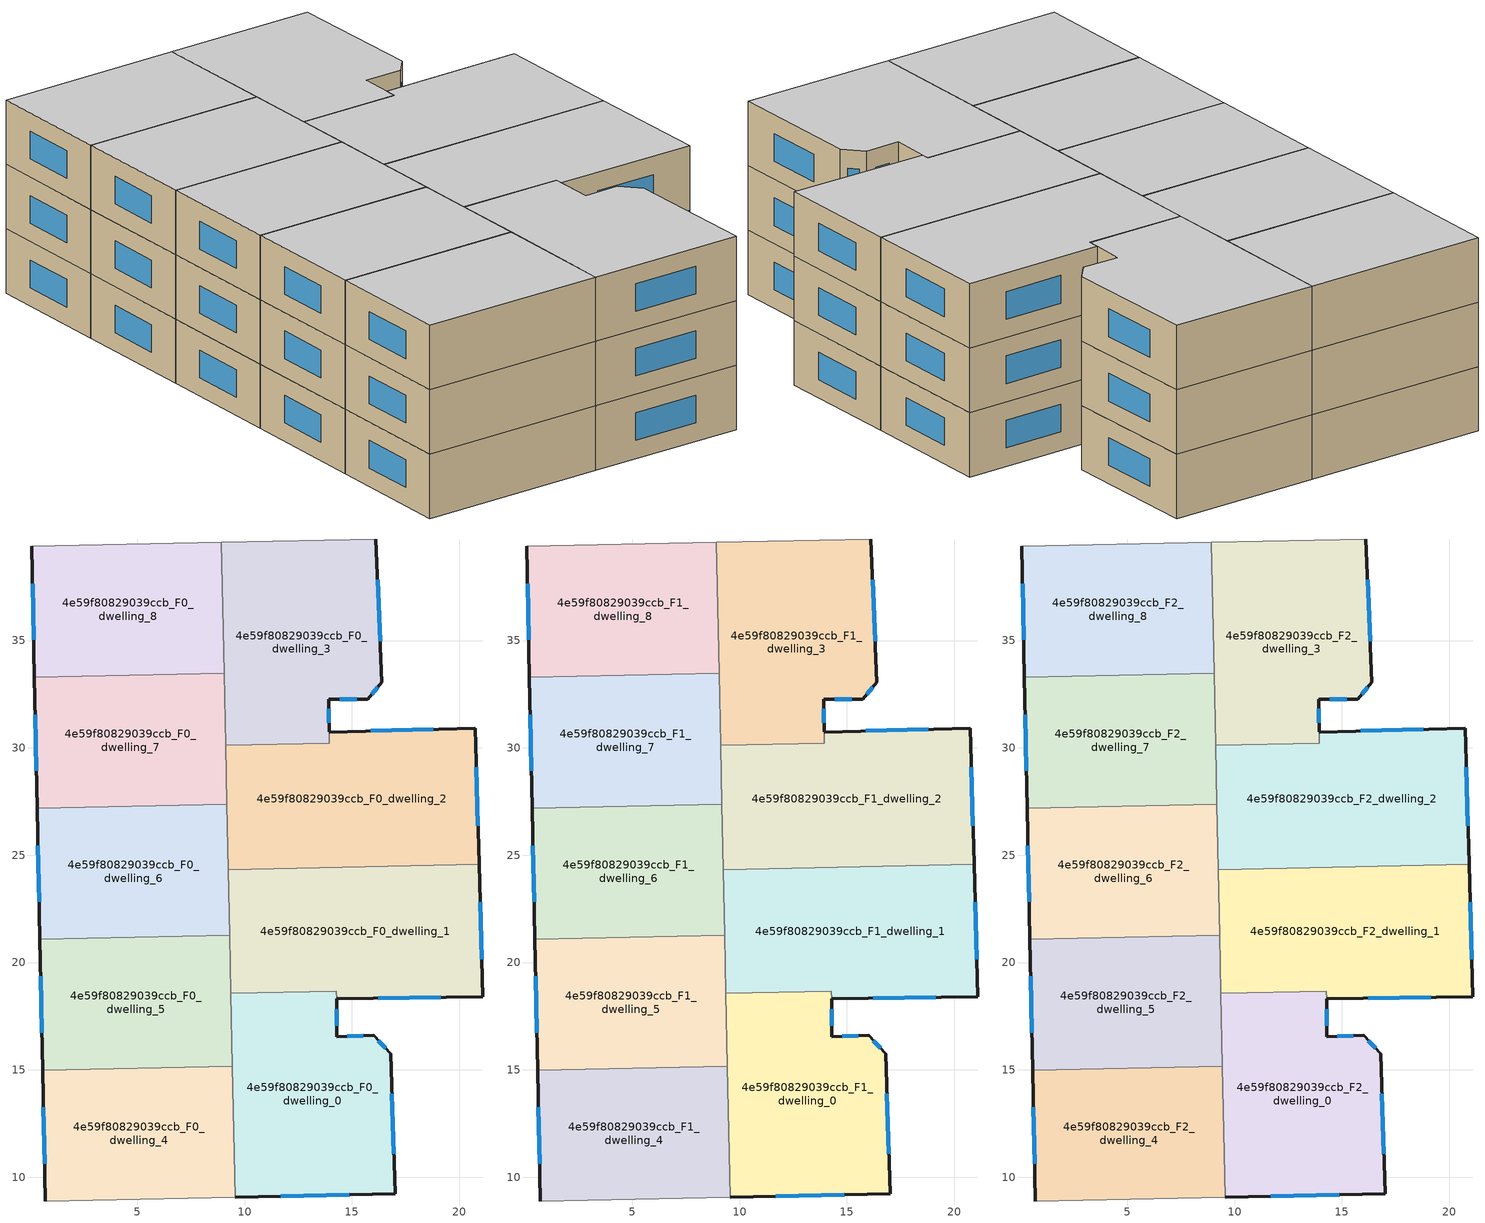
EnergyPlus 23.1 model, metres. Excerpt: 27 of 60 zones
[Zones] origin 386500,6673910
4e59f80829039ccb_F0_dwelling_0
 floor ground (EU_floor_Construction): 16.01,16.61 16.81,15.75 17.02,9.23 9.56,9.08 9.36,18.57 14.28,18.67 14.31,16.54 z0
 wall outside (EU_wall_Construction): 9.56,9.08 17.02,9.23 16.81,15.75 16.01,16.61 14.31,16.54 14.29,18.32 z0:3
 wall to 4e59f80829039ccb_F0_dwelling_4 (EU_wall_Construction): 9.43,15.18 9.56,9.08 z0:3
 wall to 4e59f80829039ccb_F0_dwelling_1 (EU_wall_Construction): 14.29,18.32 14.28,18.67 9.36,18.57 z0:3
 wall to 4e59f80829039ccb_F0_dwelling_5 (EU_wall_Construction): 9.36,18.57 9.43,15.18 z0:3
 window (EU_Window_Construction): 16.96,11.09 16.87,13.89 / 11.69,9.12 14.89,9.19 / 15.52,16.59 14.79,16.56 / 16.58,16 16.24,16.36 / 14.3,17.05 14.29,17.82 z0.86:2.14
4e59f80829039ccb_F0_dwelling_1
 floor ground (EU_floor_Construction): 20.92,24.57 21.1,18.4 14.28,18.32 14.28,18.67 9.36,18.57 9.24,24.33 z0
 wall outside (EU_wall_Construction): 14.28,18.32 21.1,18.4 20.92,24.57 z0:3
 wall to 4e59f80829039ccb_F0_dwelling_2 (EU_wall_Construction): 20.92,24.57 9.24,24.33 z0:3
 wall to 4e59f80829039ccb_F0_dwelling_6 (EU_wall_Construction): 9.24,24.33 9.3,21.28 z0:3
 wall to 4e59f80829039ccb_F0_dwelling_5 (EU_wall_Construction): 9.3,21.28 9.36,18.57 z0:3
 window (EU_Window_Construction): 21.05,20.16 20.97,22.81 / 16.23,18.35 19.15,18.38 z0.86:2.14
4e59f80829039ccb_F0_dwelling_2
 floor ground (EU_floor_Construction): 20.74,30.92 20.92,24.57 9.24,24.33 9.12,30.11 13.94,30.21 13.94,30.74 z0
 wall outside (EU_wall_Construction): 20.92,24.57 20.74,30.92 13.94,30.74 z0:3
 wall to 4e59f80829039ccb_F0_dwelling_3 (EU_wall_Construction): 13.94,30.74 13.94,30.21 9.12,30.11 z0:3
 wall to 4e59f80829039ccb_F0_dwelling_7 (EU_wall_Construction): 9.12,30.11 9.18,27.38 z0:3
 wall to 4e59f80829039ccb_F0_dwelling_6 (EU_wall_Construction): 9.18,27.38 9.24,24.33 z0:3
 window (EU_Window_Construction): 18.8,30.86 15.88,30.79 / 20.87,26.38 20.8,29.1 z0.86:2.14
4e59f80829039ccb_F0_dwelling_3
 floor ground (EU_floor_Construction): 16.12,39.73 16.39,33.05 15.74,32.27 13.92,32.26 13.94,30.74 13.94,30.21 9.12,30.11 8.92,39.58 z0
 wall outside (EU_wall_Construction): 13.94,30.74 13.92,32.26 15.74,32.27 16.39,33.05 16.12,39.73 z0:3
 wall adiabatic (EU_wall_Construction): 16.12,39.73 8.92,39.58 z0:3
 wall to 4e59f80829039ccb_F0_dwelling_8 (EU_wall_Construction): 8.92,39.58 9.05,33.48 z0:3
 wall to 4e59f80829039ccb_F0_dwelling_7 (EU_wall_Construction): 9.05,33.48 9.12,30.11 z0:3
 window (EU_Window_Construction): 16.31,34.96 16.2,37.82 / 15.93,32.49 16.2,32.82 / 14.44,32.26 15.22,32.26 / 13.93,31.17 13.93,31.83 z0.86:2.14
4e59f80829039ccb_F0_dwelling_4
 floor ground (EU_floor_Construction): 9.43,15.18 9.56,9.08 0.72,8.89 0.59,14.99 z0
 wall outside (EU_wall_Construction): 0.59,14.99 0.72,8.89 z0:3
 wall adiabatic (EU_wall_Construction): 0.72,8.89 9.56,9.08 z0:3
 wall to 4e59f80829039ccb_F0_dwelling_5 (EU_wall_Construction): 9.43,15.18 0.59,14.99 z0:3
 window (EU_Window_Construction): 0.63,13.25 0.69,10.63 z0.86:2.14
4e59f80829039ccb_F0_dwelling_5
 floor ground (EU_floor_Construction): 9.3,21.28 9.43,15.18 0.59,14.99 0.47,21.09 z0
 wall outside (EU_wall_Construction): 0.47,21.09 0.59,14.99 z0:3
 wall to 4e59f80829039ccb_F0_dwelling_6 (EU_wall_Construction): 9.3,21.28 0.47,21.09 z0:3
 window (EU_Window_Construction): 0.5,19.35 0.56,16.74 z0.86:2.14
4e59f80829039ccb_F0_dwelling_6
 floor ground (EU_floor_Construction): 9.18,27.38 9.3,21.28 0.47,21.09 0.34,27.19 z0
 wall outside (EU_wall_Construction): 0.34,27.19 0.47,21.09 z0:3
 wall to 4e59f80829039ccb_F0_dwelling_7 (EU_wall_Construction): 9.18,27.38 0.34,27.19 z0:3
 window (EU_Window_Construction): 0.38,25.45 0.43,22.84 z0.86:2.14
4e59f80829039ccb_F0_dwelling_7
 floor ground (EU_floor_Construction): 9.05,33.48 9.18,27.38 0.34,27.19 0.21,33.3 z0
 wall outside (EU_wall_Construction): 0.21,33.3 0.34,27.19 z0:3
 wall to 4e59f80829039ccb_F0_dwelling_8 (EU_wall_Construction): 9.05,33.48 0.21,33.3 z0:3
 window (EU_Window_Construction): 0.25,31.55 0.3,28.94 z0.86:2.14
4e59f80829039ccb_F0_dwelling_8
 floor ground (EU_floor_Construction): 8.92,39.58 9.05,33.48 0.21,33.3 0.09,39.4 z0
 wall outside (EU_wall_Construction): 0.09,39.4 0.21,33.3 z0:3
 wall adiabatic (EU_wall_Construction): 8.92,39.58 0.09,39.4 z0:3
 window (EU_Window_Construction): 0.12,37.65 0.18,35.04 z0.86:2.14
4e59f80829039ccb_F1_dwelling_0
 floor to 4e59f80829039ccb_F0_dwelling_0 (EU_floor_Construction): 16.01,16.61 16.81,15.75 17.02,9.23 9.56,9.08 9.36,18.57 14.28,18.67 14.31,16.54 z3
 wall outside (EU_wall_Construction): 9.56,9.08 17.02,9.23 16.81,15.75 16.01,16.61 14.31,16.54 14.29,18.32 z3:6
 wall to 4e59f80829039ccb_F1_dwelling_4 (EU_wall_Construction): 9.43,15.18 9.56,9.08 z3:6
 wall to 4e59f80829039ccb_F1_dwelling_1 (EU_wall_Construction): 14.29,18.32 14.28,18.67 9.36,18.57 z3:6
 wall to 4e59f80829039ccb_F1_dwelling_5 (EU_wall_Construction): 9.36,18.57 9.43,15.18 z3:6
 window (EU_Window_Construction): 16.96,11.09 16.87,13.89 / 11.69,9.12 14.89,9.19 / 15.52,16.59 14.79,16.56 / 16.58,16 16.24,16.36 / 14.3,17.05 14.29,17.82 z3.86:5.14
4e59f80829039ccb_F1_dwelling_1
 floor to 4e59f80829039ccb_F0_dwelling_1 (EU_floor_Construction): 20.92,24.57 21.1,18.4 14.28,18.32 14.28,18.67 9.36,18.57 9.24,24.33 z3
 wall outside (EU_wall_Construction): 14.28,18.32 21.1,18.4 20.92,24.57 z3:6
 wall to 4e59f80829039ccb_F1_dwelling_2 (EU_wall_Construction): 20.92,24.57 9.24,24.33 z3:6
 wall to 4e59f80829039ccb_F1_dwelling_6 (EU_wall_Construction): 9.24,24.33 9.3,21.28 z3:6
 wall to 4e59f80829039ccb_F1_dwelling_5 (EU_wall_Construction): 9.3,21.28 9.36,18.57 z3:6
 window (EU_Window_Construction): 21.05,20.16 20.97,22.81 / 16.23,18.35 19.15,18.38 z3.86:5.14
4e59f80829039ccb_F1_dwelling_2
 floor to 4e59f80829039ccb_F0_dwelling_2 (EU_floor_Construction): 20.74,30.92 20.92,24.57 9.24,24.33 9.12,30.11 13.94,30.21 13.94,30.74 z3
 wall outside (EU_wall_Construction): 20.92,24.57 20.74,30.92 13.94,30.74 z3:6
 wall to 4e59f80829039ccb_F1_dwelling_3 (EU_wall_Construction): 13.94,30.74 13.94,30.21 9.12,30.11 z3:6
 wall to 4e59f80829039ccb_F1_dwelling_7 (EU_wall_Construction): 9.12,30.11 9.18,27.38 z3:6
 wall to 4e59f80829039ccb_F1_dwelling_6 (EU_wall_Construction): 9.18,27.38 9.24,24.33 z3:6
 window (EU_Window_Construction): 18.8,30.86 15.88,30.79 / 20.87,26.38 20.8,29.1 z3.86:5.14
4e59f80829039ccb_F1_dwelling_3
 floor to 4e59f80829039ccb_F0_dwelling_3 (EU_floor_Construction): 16.12,39.73 16.39,33.05 15.74,32.27 13.92,32.26 13.94,30.74 13.94,30.21 9.12,30.11 8.92,39.58 z3
 wall outside (EU_wall_Construction): 13.94,30.74 13.92,32.26 15.74,32.27 16.39,33.05 16.12,39.73 z3:6
 wall adiabatic (EU_wall_Construction): 16.12,39.73 8.92,39.58 z3:6
 wall to 4e59f80829039ccb_F1_dwelling_8 (EU_wall_Construction): 8.92,39.58 9.05,33.48 z3:6
 wall to 4e59f80829039ccb_F1_dwelling_7 (EU_wall_Construction): 9.05,33.48 9.12,30.11 z3:6
 window (EU_Window_Construction): 16.31,34.96 16.2,37.82 / 15.93,32.49 16.2,32.82 / 14.44,32.26 15.22,32.26 / 13.93,31.17 13.93,31.83 z3.86:5.14
4e59f80829039ccb_F1_dwelling_4
 floor to 4e59f80829039ccb_F0_dwelling_4 (EU_floor_Construction): 9.43,15.18 9.56,9.08 0.72,8.89 0.59,14.99 z3
 wall outside (EU_wall_Construction): 0.59,14.99 0.72,8.89 z3:6
 wall adiabatic (EU_wall_Construction): 0.72,8.89 9.56,9.08 z3:6
 wall to 4e59f80829039ccb_F1_dwelling_5 (EU_wall_Construction): 9.43,15.18 0.59,14.99 z3:6
 window (EU_Window_Construction): 0.63,13.25 0.69,10.63 z3.86:5.14
4e59f80829039ccb_F1_dwelling_5
 floor to 4e59f80829039ccb_F0_dwelling_5 (EU_floor_Construction): 9.3,21.28 9.43,15.18 0.59,14.99 0.47,21.09 z3
 wall outside (EU_wall_Construction): 0.47,21.09 0.59,14.99 z3:6
 wall to 4e59f80829039ccb_F1_dwelling_6 (EU_wall_Construction): 9.3,21.28 0.47,21.09 z3:6
 window (EU_Window_Construction): 0.5,19.35 0.56,16.74 z3.86:5.14
4e59f80829039ccb_F1_dwelling_6
 floor to 4e59f80829039ccb_F0_dwelling_6 (EU_floor_Construction): 9.18,27.38 9.3,21.28 0.47,21.09 0.34,27.19 z3
 wall outside (EU_wall_Construction): 0.34,27.19 0.47,21.09 z3:6
 wall to 4e59f80829039ccb_F1_dwelling_7 (EU_wall_Construction): 9.18,27.38 0.34,27.19 z3:6
 window (EU_Window_Construction): 0.38,25.45 0.43,22.84 z3.86:5.14
4e59f80829039ccb_F1_dwelling_7
 floor to 4e59f80829039ccb_F0_dwelling_7 (EU_floor_Construction): 9.05,33.48 9.18,27.38 0.34,27.19 0.21,33.3 z3
 wall outside (EU_wall_Construction): 0.21,33.3 0.34,27.19 z3:6
 wall to 4e59f80829039ccb_F1_dwelling_8 (EU_wall_Construction): 9.05,33.48 0.21,33.3 z3:6
 window (EU_Window_Construction): 0.25,31.55 0.3,28.94 z3.86:5.14
4e59f80829039ccb_F1_dwelling_8
 floor to 4e59f80829039ccb_F0_dwelling_8 (EU_floor_Construction): 8.92,39.58 9.05,33.48 0.21,33.3 0.09,39.4 z3
 wall outside (EU_wall_Construction): 0.09,39.4 0.21,33.3 z3:6
 wall adiabatic (EU_wall_Construction): 8.92,39.58 0.09,39.4 z3:6
 window (EU_Window_Construction): 0.12,37.65 0.18,35.04 z3.86:5.14
4e59f80829039ccb_F2_dwelling_0
 floor to 4e59f80829039ccb_F1_dwelling_0 (EU_floor_Construction): 16.01,16.61 16.81,15.75 17.02,9.23 9.56,9.08 9.36,18.57 14.28,18.67 14.31,16.54 z6
 wall outside (EU_wall_Construction): 9.56,9.08 17.02,9.23 16.81,15.75 16.01,16.61 14.31,16.54 14.29,18.32 z6:9
 wall to 4e59f80829039ccb_F2_dwelling_4 (EU_wall_Construction): 9.43,15.18 9.56,9.08 z6:9
 wall to 4e59f80829039ccb_F2_dwelling_1 (EU_wall_Construction): 14.29,18.32 14.28,18.67 9.36,18.57 z6:9
 wall to 4e59f80829039ccb_F2_dwelling_5 (EU_wall_Construction): 9.36,18.57 9.43,15.18 z6:9
 window (EU_Window_Construction): 16.96,11.09 16.87,13.89 / 11.69,9.12 14.89,9.19 / 15.52,16.59 14.79,16.56 / 16.58,16 16.24,16.36 / 14.3,17.05 14.29,17.82 z6.86:8.14
 ceiling to 4e59f80829039ccb_F3_dwelling_0 (EU_floor_Construction): 17.02,9.23 16.81,15.75 16.01,16.61 14.31,16.54 14.28,18.67 9.36,18.57 9.56,9.08 z9
4e59f80829039ccb_F2_dwelling_1
 floor to 4e59f80829039ccb_F1_dwelling_1 (EU_floor_Construction): 20.92,24.57 21.1,18.4 14.28,18.32 14.28,18.67 9.36,18.57 9.24,24.33 z6
 wall outside (EU_wall_Construction): 14.28,18.32 21.1,18.4 20.92,24.57 z6:9
 wall to 4e59f80829039ccb_F2_dwelling_2 (EU_wall_Construction): 20.92,24.57 9.24,24.33 z6:9
 wall to 4e59f80829039ccb_F2_dwelling_6 (EU_wall_Construction): 9.24,24.33 9.3,21.28 z6:9
 wall to 4e59f80829039ccb_F2_dwelling_5 (EU_wall_Construction): 9.3,21.28 9.36,18.57 z6:9
 window (EU_Window_Construction): 21.05,20.16 20.97,22.81 / 16.23,18.35 19.15,18.38 z6.86:8.14
 ceiling to 4e59f80829039ccb_F3_dwelling_1 (EU_floor_Construction): 21.1,18.4 20.92,24.57 9.24,24.33 9.36,18.57 14.28,18.67 14.28,18.32 z9
4e59f80829039ccb_F2_dwelling_2
 floor to 4e59f80829039ccb_F1_dwelling_2 (EU_floor_Construction): 20.74,30.92 20.92,24.57 9.24,24.33 9.12,30.11 13.94,30.21 13.94,30.74 z6
 wall outside (EU_wall_Construction): 20.92,24.57 20.74,30.92 13.94,30.74 z6:9
 wall to 4e59f80829039ccb_F2_dwelling_3 (EU_wall_Construction): 13.94,30.74 13.94,30.21 9.12,30.11 z6:9
 wall to 4e59f80829039ccb_F2_dwelling_7 (EU_wall_Construction): 9.12,30.11 9.18,27.38 z6:9
 wall to 4e59f80829039ccb_F2_dwelling_6 (EU_wall_Construction): 9.18,27.38 9.24,24.33 z6:9
 window (EU_Window_Construction): 18.8,30.86 15.88,30.79 / 20.87,26.38 20.8,29.1 z6.86:8.14
 ceiling to 4e59f80829039ccb_F3_dwelling_2 (EU_floor_Construction): 20.92,24.57 20.74,30.92 13.94,30.74 13.94,30.21 9.12,30.11 9.24,24.33 z9
4e59f80829039ccb_F2_dwelling_3
 floor to 4e59f80829039ccb_F1_dwelling_3 (EU_floor_Construction): 16.12,39.73 16.39,33.05 15.74,32.27 13.92,32.26 13.94,30.74 13.94,30.21 9.12,30.11 8.92,39.58 z6
 wall outside (EU_wall_Construction): 13.94,30.74 13.92,32.26 15.74,32.27 16.39,33.05 16.12,39.73 z6:9
 wall adiabatic (EU_wall_Construction): 16.12,39.73 8.92,39.58 z6:9
 wall to 4e59f80829039ccb_F2_dwelling_8 (EU_wall_Construction): 8.92,39.58 9.05,33.48 z6:9
 wall to 4e59f80829039ccb_F2_dwelling_7 (EU_wall_Construction): 9.05,33.48 9.12,30.11 z6:9
 window (EU_Window_Construction): 16.31,34.96 16.2,37.82 / 15.93,32.49 16.2,32.82 / 14.44,32.26 15.22,32.26 / 13.93,31.17 13.93,31.83 z6.86:8.14
 ceiling to 4e59f80829039ccb_F3_dwelling_3 (EU_floor_Construction): 15.74,32.27 16.39,33.05 16.12,39.73 8.92,39.58 9.12,30.11 13.94,30.21 13.94,30.74 13.92,32.26 z9
4e59f80829039ccb_F2_dwelling_4
 floor to 4e59f80829039ccb_F1_dwelling_4 (EU_floor_Construction): 9.43,15.18 9.56,9.08 0.72,8.89 0.59,14.99 z6
 wall outside (EU_wall_Construction): 0.59,14.99 0.72,8.89 z6:9
 wall adiabatic (EU_wall_Construction): 0.72,8.89 9.56,9.08 z6:9
 wall to 4e59f80829039ccb_F2_dwelling_5 (EU_wall_Construction): 9.43,15.18 0.59,14.99 z6:9
 window (EU_Window_Construction): 0.63,13.25 0.69,10.63 z6.86:8.14
 ceiling to 4e59f80829039ccb_F3_dwelling_4 (EU_floor_Construction): 9.56,9.08 9.43,15.18 0.59,14.99 0.72,8.89 z9
4e59f80829039ccb_F2_dwelling_5
 floor to 4e59f80829039ccb_F1_dwelling_5 (EU_floor_Construction): 9.3,21.28 9.43,15.18 0.59,14.99 0.47,21.09 z6
 wall outside (EU_wall_Construction): 0.47,21.09 0.59,14.99 z6:9
 wall to 4e59f80829039ccb_F2_dwelling_6 (EU_wall_Construction): 9.3,21.28 0.47,21.09 z6:9
 window (EU_Window_Construction): 0.5,19.35 0.56,16.74 z6.86:8.14
 ceiling to 4e59f80829039ccb_F3_dwelling_5 (EU_floor_Construction): 9.43,15.18 9.3,21.28 0.47,21.09 0.59,14.99 z9
4e59f80829039ccb_F2_dwelling_6
 floor to 4e59f80829039ccb_F1_dwelling_6 (EU_floor_Construction): 9.18,27.38 9.3,21.28 0.47,21.09 0.34,27.19 z6
 wall outside (EU_wall_Construction): 0.34,27.19 0.47,21.09 z6:9
 wall to 4e59f80829039ccb_F2_dwelling_7 (EU_wall_Construction): 9.18,27.38 0.34,27.19 z6:9
 window (EU_Window_Construction): 0.38,25.45 0.43,22.84 z6.86:8.14
 ceiling to 4e59f80829039ccb_F3_dwelling_6 (EU_floor_Construction): 9.3,21.28 9.18,27.38 0.34,27.19 0.47,21.09 z9
4e59f80829039ccb_F2_dwelling_7
 floor to 4e59f80829039ccb_F1_dwelling_7 (EU_floor_Construction): 9.05,33.48 9.18,27.38 0.34,27.19 0.21,33.3 z6
 wall outside (EU_wall_Construction): 0.21,33.3 0.34,27.19 z6:9
 wall to 4e59f80829039ccb_F2_dwelling_8 (EU_wall_Construction): 9.05,33.48 0.21,33.3 z6:9
 window (EU_Window_Construction): 0.25,31.55 0.3,28.94 z6.86:8.14
 ceiling to 4e59f80829039ccb_F3_dwelling_7 (EU_floor_Construction): 9.18,27.38 9.05,33.48 0.21,33.3 0.34,27.19 z9
4e59f80829039ccb_F2_dwelling_8
 floor to 4e59f80829039ccb_F1_dwelling_8 (EU_floor_Construction): 8.92,39.58 9.05,33.48 0.21,33.3 0.09,39.4 z6
 wall outside (EU_wall_Construction): 0.09,39.4 0.21,33.3 z6:9
 wall adiabatic (EU_wall_Construction): 8.92,39.58 0.09,39.4 z6:9
 window (EU_Window_Construction): 0.12,37.65 0.18,35.04 z6.86:8.14
 ceiling to 4e59f80829039ccb_F3_dwelling_8 (EU_floor_Construction): 9.05,33.48 8.92,39.58 0.09,39.4 0.21,33.3 z9
[Building]
EU S2 Campaign: North Axis=0; Terrain=City; Solar Distribution=FullExterior
[Site:Location]
Helsinki-Vantaa.AP: Latitude=60.317; Longitude=24.963; Time Zone=2; Elevation=54.6
[SizingPeriod:WeatherFileDays]
AnnualSizingPeriod: Begin Month=1; Begin Day of Month=1; End Month=12; End Day of Month=31; Day of Week for Start Day=Monday; Use Weather File Daylight Saving Period=No; Use Weather File Rain and Snow Indicators=No
[MATERIAL]
EU_InternalMass_Material: Roughness=MediumRough; Thickness=0.1; Conductivity=1; Density=1800; Specific Heat=900; Thermal Absorptance=0.9; Solar Absorptance=0.7; Visible Absorptance=0.7
[MATERIAL:NOMASS] Roughness=MediumRough; Thermal Absorptance=0.9; Solar Absorptance=0.7; Visible Absorptance=0.7
Name | Thermal Resistance
EU_wall_NoMass | 1.10183
EU_floor_NoMass | 1.70606
[WINDOWMATERIAL:SIMPLEGLAZINGSYSTEM]
EU_Window_SimpleGlazing: UFactor=3.11035; Solar Heat Gain Coefficient=0.8; Visible Transmittance=0.8
[CONSTRUCTION]
EU_wall_Construction: EU_wall_NoMass
EU_floor_Construction: EU_floor_NoMass
EU_Window_Construction: EU_Window_SimpleGlazing
EU_InternalMass_Construction: EU_InternalMass_Material
[ZONE] Type=1; Multiplier=1; Ceiling Height=autocalculate; Floor Area=autocalculate; Part of Total Floor Area=Yes
Name | Volume
4e59f80829039ccb_F0_dwelling_0 | 194.484
4e59f80829039ccb_F1_dwelling_0; 4e59f80829039ccb_F2_dwelling_0 | 194.499
4e59f80829039ccb_F0_dwelling_1; 4e59f80829039ccb_F1_dwelling_1; 4e59f80829039ccb_F2_dwelling_1 | 210.035
4e59f80829039ccb_F0_dwelling_2; 4e59f80829039ccb_F1_dwelling_2; 4e59f80829039ccb_F2_dwelling_2 | 213.533
4e59f80829039ccb_F0_dwelling_3; 4e59f80829039ccb_F1_dwelling_3; 4e59f80829039ccb_F2_dwelling_3 | 190.967
4e59f80829039ccb_F0_dwelling_4; 4e59f80829039ccb_F1_dwelling_4; 4e59f80829039ccb_F2_dwelling_4 | 161.813
4e59f80829039ccb_F0_dwelling_5; 4e59f80829039ccb_F1_dwelling_5; 4e59f80829039ccb_F2_dwelling_5; 4e59f80829039ccb_F0_dwelling_7; 4e59f80829039ccb_F1_dwelling_7; 4e59f80829039ccb_F2_dwelling_7 | 161.84
4e59f80829039ccb_F0_dwelling_6; 4e59f80829039ccb_F1_dwelling_6; 4e59f80829039ccb_F2_dwelling_6 | 161.787
4e59f80829039ccb_F0_dwelling_8; 4e59f80829039ccb_F1_dwelling_8; 4e59f80829039ccb_F2_dwelling_8 | 161.814
[INTERNALMASS] Construction=EU_InternalMass_Construction
Name | Zone or ZoneList | Surface Area
4e59f80829039ccb_F0_dwelling_0_EU_InternalMass | 4e59f80829039ccb_F0_dwelling_0 | 64.8334
4e59f80829039ccb_F0_dwelling_1_EU_InternalMass | 4e59f80829039ccb_F0_dwelling_1 | 70.0106
4e59f80829039ccb_F0_dwelling_2_EU_InternalMass | 4e59f80829039ccb_F0_dwelling_2 | 71.1791
4e59f80829039ccb_F0_dwelling_3_EU_InternalMass | 4e59f80829039ccb_F0_dwelling_3 | 63.6543
4e59f80829039ccb_F0_dwelling_4_EU_InternalMass | 4e59f80829039ccb_F0_dwelling_4 | 53.9379
4e59f80829039ccb_F0_dwelling_5_EU_InternalMass | 4e59f80829039ccb_F0_dwelling_5 | 53.9467
4e59f80829039ccb_F0_dwelling_6_EU_InternalMass | 4e59f80829039ccb_F0_dwelling_6 | 53.9291
4e59f80829039ccb_F0_dwelling_7_EU_InternalMass | 4e59f80829039ccb_F0_dwelling_7 | 53.9467
4e59f80829039ccb_F0_dwelling_8_EU_InternalMass | 4e59f80829039ccb_F0_dwelling_8 | 53.9379
4e59f80829039ccb_F1_dwelling_0_EU_InternalMass | 4e59f80829039ccb_F1_dwelling_0 | 64.8334
4e59f80829039ccb_F1_dwelling_1_EU_InternalMass | 4e59f80829039ccb_F1_dwelling_1 | 70.0106
4e59f80829039ccb_F1_dwelling_2_EU_InternalMass | 4e59f80829039ccb_F1_dwelling_2 | 71.1791
4e59f80829039ccb_F1_dwelling_3_EU_InternalMass | 4e59f80829039ccb_F1_dwelling_3 | 63.6543
4e59f80829039ccb_F1_dwelling_4_EU_InternalMass | 4e59f80829039ccb_F1_dwelling_4 | 53.9379
4e59f80829039ccb_F1_dwelling_5_EU_InternalMass | 4e59f80829039ccb_F1_dwelling_5 | 53.9467
4e59f80829039ccb_F1_dwelling_6_EU_InternalMass | 4e59f80829039ccb_F1_dwelling_6 | 53.9291
4e59f80829039ccb_F1_dwelling_7_EU_InternalMass | 4e59f80829039ccb_F1_dwelling_7 | 53.9467
4e59f80829039ccb_F1_dwelling_8_EU_InternalMass | 4e59f80829039ccb_F1_dwelling_8 | 53.9379
4e59f80829039ccb_F2_dwelling_0_EU_InternalMass | 4e59f80829039ccb_F2_dwelling_0 | 64.8334
4e59f80829039ccb_F2_dwelling_1_EU_InternalMass | 4e59f80829039ccb_F2_dwelling_1 | 70.0106
4e59f80829039ccb_F2_dwelling_2_EU_InternalMass | 4e59f80829039ccb_F2_dwelling_2 | 71.1791
4e59f80829039ccb_F2_dwelling_3_EU_InternalMass | 4e59f80829039ccb_F2_dwelling_3 | 63.6543
4e59f80829039ccb_F2_dwelling_4_EU_InternalMass | 4e59f80829039ccb_F2_dwelling_4 | 53.9379
4e59f80829039ccb_F2_dwelling_5_EU_InternalMass | 4e59f80829039ccb_F2_dwelling_5 | 53.9467
4e59f80829039ccb_F2_dwelling_6_EU_InternalMass | 4e59f80829039ccb_F2_dwelling_6 | 53.9291
4e59f80829039ccb_F2_dwelling_7_EU_InternalMass | 4e59f80829039ccb_F2_dwelling_7 | 53.9467
4e59f80829039ccb_F2_dwelling_8_EU_InternalMass | 4e59f80829039ccb_F2_dwelling_8 | 53.9379
[OTHEREQUIPMENT] Fuel Type=Electricity; Design Level Calculation Method=Watts/Area; Power per Zone Floor Area=1; Fraction Latent=0; Fraction Radiant=0; Fraction Lost=0; Carbon Dioxide Generation Rate=0; EndUse Subcategory=EU_Step8_InternalGains
Name | Zone or ZoneList or Space or SpaceList | Schedule
EU_Step8_InternalGain_4e59f80829039ccb_F0_dwelling_0_f000 | 4e59f80829039ccb_F0_dwelling_0 | EU_Step8_GainSchedule_4e59f80829039ccb_F0_dwelling_0_f000
EU_Step8_InternalGain_4e59f80829039ccb_F0_dwelling_1_f000 | 4e59f80829039ccb_F0_dwelling_1 | EU_Step8_GainSchedule_4e59f80829039ccb_F0_dwelling_1_f000
EU_Step8_InternalGain_4e59f80829039ccb_F0_dwelling_2_f000 | 4e59f80829039ccb_F0_dwelling_2 | EU_Step8_GainSchedule_4e59f80829039ccb_F0_dwelling_2_f000
EU_Step8_InternalGain_4e59f80829039ccb_F0_dwelling_3_f000 | 4e59f80829039ccb_F0_dwelling_3 | EU_Step8_GainSchedule_4e59f80829039ccb_F0_dwelling_3_f000
EU_Step8_InternalGain_4e59f80829039ccb_F0_dwelling_4_f000 | 4e59f80829039ccb_F0_dwelling_4 | EU_Step8_GainSchedule_4e59f80829039ccb_F0_dwelling_4_f000
EU_Step8_InternalGain_4e59f80829039ccb_F0_dwelling_5_f000 | 4e59f80829039ccb_F0_dwelling_5 | EU_Step8_GainSchedule_4e59f80829039ccb_F0_dwelling_5_f000
EU_Step8_InternalGain_4e59f80829039ccb_F0_dwelling_6_f000 | 4e59f80829039ccb_F0_dwelling_6 | EU_Step8_GainSchedule_4e59f80829039ccb_F0_dwelling_6_f000
EU_Step8_InternalGain_4e59f80829039ccb_F0_dwelling_7_f000 | 4e59f80829039ccb_F0_dwelling_7 | EU_Step8_GainSchedule_4e59f80829039ccb_F0_dwelling_7_f000
EU_Step8_InternalGain_4e59f80829039ccb_F0_dwelling_8_f000 | 4e59f80829039ccb_F0_dwelling_8 | EU_Step8_GainSchedule_4e59f80829039ccb_F0_dwelling_8_f000
EU_Step8_InternalGain_4e59f80829039ccb_F1_dwelling_0_f000 | 4e59f80829039ccb_F1_dwelling_0 | EU_Step8_GainSchedule_4e59f80829039ccb_F1_dwelling_0_f000
EU_Step8_InternalGain_4e59f80829039ccb_F1_dwelling_1_f000 | 4e59f80829039ccb_F1_dwelling_1 | EU_Step8_GainSchedule_4e59f80829039ccb_F1_dwelling_1_f000
EU_Step8_InternalGain_4e59f80829039ccb_F1_dwelling_2_f000 | 4e59f80829039ccb_F1_dwelling_2 | EU_Step8_GainSchedule_4e59f80829039ccb_F1_dwelling_2_f000
EU_Step8_InternalGain_4e59f80829039ccb_F1_dwelling_3_f000 | 4e59f80829039ccb_F1_dwelling_3 | EU_Step8_GainSchedule_4e59f80829039ccb_F1_dwelling_3_f000
EU_Step8_InternalGain_4e59f80829039ccb_F1_dwelling_4_f000 | 4e59f80829039ccb_F1_dwelling_4 | EU_Step8_GainSchedule_4e59f80829039ccb_F1_dwelling_4_f000
EU_Step8_InternalGain_4e59f80829039ccb_F1_dwelling_5_f000 | 4e59f80829039ccb_F1_dwelling_5 | EU_Step8_GainSchedule_4e59f80829039ccb_F1_dwelling_5_f000
EU_Step8_InternalGain_4e59f80829039ccb_F1_dwelling_6_f000 | 4e59f80829039ccb_F1_dwelling_6 | EU_Step8_GainSchedule_4e59f80829039ccb_F1_dwelling_6_f000
EU_Step8_InternalGain_4e59f80829039ccb_F1_dwelling_7_f000 | 4e59f80829039ccb_F1_dwelling_7 | EU_Step8_GainSchedule_4e59f80829039ccb_F1_dwelling_7_f000
EU_Step8_InternalGain_4e59f80829039ccb_F1_dwelling_8_f000 | 4e59f80829039ccb_F1_dwelling_8 | EU_Step8_GainSchedule_4e59f80829039ccb_F1_dwelling_8_f000
EU_Step8_InternalGain_4e59f80829039ccb_F2_dwelling_0_f000 | 4e59f80829039ccb_F2_dwelling_0 | EU_Step8_GainSchedule_4e59f80829039ccb_F2_dwelling_0_f000
EU_Step8_InternalGain_4e59f80829039ccb_F2_dwelling_1_f000 | 4e59f80829039ccb_F2_dwelling_1 | EU_Step8_GainSchedule_4e59f80829039ccb_F2_dwelling_1_f000
EU_Step8_InternalGain_4e59f80829039ccb_F2_dwelling_2_f000 | 4e59f80829039ccb_F2_dwelling_2 | EU_Step8_GainSchedule_4e59f80829039ccb_F2_dwelling_2_f000
EU_Step8_InternalGain_4e59f80829039ccb_F2_dwelling_3_f000 | 4e59f80829039ccb_F2_dwelling_3 | EU_Step8_GainSchedule_4e59f80829039ccb_F2_dwelling_3_f000
EU_Step8_InternalGain_4e59f80829039ccb_F2_dwelling_4_f000 | 4e59f80829039ccb_F2_dwelling_4 | EU_Step8_GainSchedule_4e59f80829039ccb_F2_dwelling_4_f000
EU_Step8_InternalGain_4e59f80829039ccb_F2_dwelling_5_f000 | 4e59f80829039ccb_F2_dwelling_5 | EU_Step8_GainSchedule_4e59f80829039ccb_F2_dwelling_5_f000
EU_Step8_InternalGain_4e59f80829039ccb_F2_dwelling_6_f000 | 4e59f80829039ccb_F2_dwelling_6 | EU_Step8_GainSchedule_4e59f80829039ccb_F2_dwelling_6_f000
EU_Step8_InternalGain_4e59f80829039ccb_F2_dwelling_7_f000 | 4e59f80829039ccb_F2_dwelling_7 | EU_Step8_GainSchedule_4e59f80829039ccb_F2_dwelling_7_f000
EU_Step8_InternalGain_4e59f80829039ccb_F2_dwelling_8_f000 | 4e59f80829039ccb_F2_dwelling_8 | EU_Step8_GainSchedule_4e59f80829039ccb_F2_dwelling_8_f000
[ZONEVENTILATION:DESIGNFLOWRATE] Schedule=EU_AlwaysOn; Design Flow Rate Calculation Method=AirChanges/Hour; Air Changes per Hour=0.756316; Ventilation Type=Natural; Fan Pressure Rise=0; Fan Total Efficiency=1; Constant Term Coefficient=1; Temperature Term Coefficient=0; Velocity Term Coefficient=0; Velocity Squared Term Coefficient=0; Minimum Indoor Temperature=-100; Maximum Indoor Temperature=100; Delta Temperature=-100; Minimum Outdoor Temperature=-100; Maximum Outdoor Temperature=100; Maximum Wind Speed=40
Name | Zone or ZoneList or Space or SpaceList
EU_ConstantAir_4e59f80829039ccb_F0_dwelling_0 | 4e59f80829039ccb_F0_dwelling_0
EU_ConstantAir_4e59f80829039ccb_F0_dwelling_1 | 4e59f80829039ccb_F0_dwelling_1
EU_ConstantAir_4e59f80829039ccb_F0_dwelling_2 | 4e59f80829039ccb_F0_dwelling_2
EU_ConstantAir_4e59f80829039ccb_F0_dwelling_3 | 4e59f80829039ccb_F0_dwelling_3
EU_ConstantAir_4e59f80829039ccb_F0_dwelling_4 | 4e59f80829039ccb_F0_dwelling_4
EU_ConstantAir_4e59f80829039ccb_F0_dwelling_5 | 4e59f80829039ccb_F0_dwelling_5
EU_ConstantAir_4e59f80829039ccb_F0_dwelling_6 | 4e59f80829039ccb_F0_dwelling_6
EU_ConstantAir_4e59f80829039ccb_F0_dwelling_7 | 4e59f80829039ccb_F0_dwelling_7
EU_ConstantAir_4e59f80829039ccb_F0_dwelling_8 | 4e59f80829039ccb_F0_dwelling_8
EU_ConstantAir_4e59f80829039ccb_F1_dwelling_0 | 4e59f80829039ccb_F1_dwelling_0
EU_ConstantAir_4e59f80829039ccb_F1_dwelling_1 | 4e59f80829039ccb_F1_dwelling_1
EU_ConstantAir_4e59f80829039ccb_F1_dwelling_2 | 4e59f80829039ccb_F1_dwelling_2
EU_ConstantAir_4e59f80829039ccb_F1_dwelling_3 | 4e59f80829039ccb_F1_dwelling_3
EU_ConstantAir_4e59f80829039ccb_F1_dwelling_4 | 4e59f80829039ccb_F1_dwelling_4
EU_ConstantAir_4e59f80829039ccb_F1_dwelling_5 | 4e59f80829039ccb_F1_dwelling_5
EU_ConstantAir_4e59f80829039ccb_F1_dwelling_6 | 4e59f80829039ccb_F1_dwelling_6
EU_ConstantAir_4e59f80829039ccb_F1_dwelling_7 | 4e59f80829039ccb_F1_dwelling_7
EU_ConstantAir_4e59f80829039ccb_F1_dwelling_8 | 4e59f80829039ccb_F1_dwelling_8
EU_ConstantAir_4e59f80829039ccb_F2_dwelling_0 | 4e59f80829039ccb_F2_dwelling_0
EU_ConstantAir_4e59f80829039ccb_F2_dwelling_1 | 4e59f80829039ccb_F2_dwelling_1
EU_ConstantAir_4e59f80829039ccb_F2_dwelling_2 | 4e59f80829039ccb_F2_dwelling_2
EU_ConstantAir_4e59f80829039ccb_F2_dwelling_3 | 4e59f80829039ccb_F2_dwelling_3
EU_ConstantAir_4e59f80829039ccb_F2_dwelling_4 | 4e59f80829039ccb_F2_dwelling_4
EU_ConstantAir_4e59f80829039ccb_F2_dwelling_5 | 4e59f80829039ccb_F2_dwelling_5
EU_ConstantAir_4e59f80829039ccb_F2_dwelling_6 | 4e59f80829039ccb_F2_dwelling_6
EU_ConstantAir_4e59f80829039ccb_F2_dwelling_7 | 4e59f80829039ccb_F2_dwelling_7
EU_ConstantAir_4e59f80829039ccb_F2_dwelling_8 | 4e59f80829039ccb_F2_dwelling_8
[HVACTEMPLATE:THERMOSTAT] Constant Heating Setpoint=20; Constant Cooling Setpoint=50
EU_HeatOnly_4e59f80829039ccb_F0_dwelling_0; EU_HeatOnly_4e59f80829039ccb_F0_dwelling_1; EU_HeatOnly_4e59f80829039ccb_F0_dwelling_2; EU_HeatOnly_4e59f80829039ccb_F0_dwelling_3; EU_HeatOnly_4e59f80829039ccb_F0_dwelling_4; EU_HeatOnly_4e59f80829039ccb_F0_dwelling_5; EU_HeatOnly_4e59f80829039ccb_F0_dwelling_6; EU_HeatOnly_4e59f80829039ccb_F0_dwelling_7; EU_HeatOnly_4e59f80829039ccb_F0_dwelling_8; EU_HeatOnly_4e59f80829039ccb_F1_dwelling_0; EU_HeatOnly_4e59f80829039ccb_F1_dwelling_1; EU_HeatOnly_4e59f80829039ccb_F1_dwelling_2; EU_HeatOnly_4e59f80829039ccb_F1_dwelling_3; EU_HeatOnly_4e59f80829039ccb_F1_dwelling_4; EU_HeatOnly_4e59f80829039ccb_F1_dwelling_5; EU_HeatOnly_4e59f80829039ccb_F1_dwelling_6; EU_HeatOnly_4e59f80829039ccb_F1_dwelling_7; EU_HeatOnly_4e59f80829039ccb_F1_dwelling_8; EU_HeatOnly_4e59f80829039ccb_F2_dwelling_0; EU_HeatOnly_4e59f80829039ccb_F2_dwelling_1; EU_HeatOnly_4e59f80829039ccb_F2_dwelling_2; EU_HeatOnly_4e59f80829039ccb_F2_dwelling_3; EU_HeatOnly_4e59f80829039ccb_F2_dwelling_4; EU_HeatOnly_4e59f80829039ccb_F2_dwelling_5; EU_HeatOnly_4e59f80829039ccb_F2_dwelling_6; EU_HeatOnly_4e59f80829039ccb_F2_dwelling_7; EU_HeatOnly_4e59f80829039ccb_F2_dwelling_8; EU_HeatOnly_4e59f80829039ccb_F3_dwelling_0; EU_HeatOnly_4e59f80829039ccb_F3_dwelling_1; EU_HeatOnly_4e59f80829039ccb_F3_dwelling_2; EU_HeatOnly_4e59f80829039ccb_F3_dwelling_3; EU_HeatOnly_4e59f80829039ccb_F3_dwelling_4; EU_HeatOnly_4e59f80829039ccb_F3_dwelling_5; EU_HeatOnly_4e59f80829039ccb_F3_dwelling_6; EU_HeatOnly_4e59f80829039ccb_F3_dwelling_7; EU_HeatOnly_4e59f80829039ccb_F3_dwelling_8; EU_HeatOnly_4e59f80829039ccb_F4_dwelling_0; EU_HeatOnly_4e59f80829039ccb_F4_dwelling_1; EU_HeatOnly_4e59f80829039ccb_F4_dwelling_2; EU_HeatOnly_4e59f80829039ccb_F4_dwelling_3; EU_HeatOnly_4e59f80829039ccb_F4_dwelling_4; EU_HeatOnly_4e59f80829039ccb_F4_dwelling_5; EU_HeatOnly_4e59f80829039ccb_F4_dwelling_6; EU_HeatOnly_4e59f80829039ccb_F4_dwelling_7; EU_HeatOnly_4e59f80829039ccb_F5_dwelling_0; EU_HeatOnly_4e59f80829039ccb_F5_dwelling_1; EU_HeatOnly_4e59f80829039ccb_F5_dwelling_2; EU_HeatOnly_4e59f80829039ccb_F5_dwelling_3; EU_HeatOnly_4e59f80829039ccb_F5_dwelling_4; EU_HeatOnly_4e59f80829039ccb_F5_dwelling_5; EU_HeatOnly_4e59f80829039ccb_F5_dwelling_6; EU_HeatOnly_4e59f80829039ccb_F5_dwelling_7; EU_HeatOnly_4e59f80829039ccb_F6_dwelling_0; EU_HeatOnly_4e59f80829039ccb_F6_dwelling_1; EU_HeatOnly_4e59f80829039ccb_F6_dwelling_2; EU_HeatOnly_4e59f80829039ccb_F6_dwelling_3; EU_HeatOnly_4e59f80829039ccb_F6_dwelling_4; EU_HeatOnly_4e59f80829039ccb_F6_dwelling_5; EU_HeatOnly_4e59f80829039ccb_F6_dwelling_6; EU_HeatOnly_4e59f80829039ccb_F6_dwelling_7
[HVACTEMPLATE:ZONE:IDEALLOADSAIRSYSTEM] System Availability Schedule=EU_AlwaysOn; Maximum Heating Supply Air Temperature=50; Minimum Cooling Supply Air Temperature=13; Maximum Heating Supply Air Humidity Ratio=0.0156; Minimum Cooling Supply Air Humidity Ratio=0.0077; Heating Limit=NoLimit; Cooling Limit=NoLimit; Heating Availability Schedule=EU_AlwaysOn; Cooling Availability Schedule=EU_CoolingOff; Dehumidification Control Type=ConstantSensibleHeatRatio; Cooling Sensible Heat Ratio=0.7; Dehumidification Setpoint=60; Humidification Control Type=None; Humidification Setpoint=30; Outdoor Air Method=None; Outdoor Air Flow Rate per Person=0.00944; Outdoor Air Flow Rate per Zone Floor Area=0; Outdoor Air Flow Rate per Zone=0; Demand Controlled Ventilation Type=None; Outdoor Air Economizer Type=NoEconomizer; Heat Recovery Type=None; Sensible Heat Recovery Effectiveness=0.7; Latent Heat Recovery Effectiveness=0.65
Name | Template Thermostat
4e59f80829039ccb_F0_dwelling_0 | EU_HeatOnly_4e59f80829039ccb_F0_dwelling_0
4e59f80829039ccb_F0_dwelling_1 | EU_HeatOnly_4e59f80829039ccb_F0_dwelling_1
4e59f80829039ccb_F0_dwelling_2 | EU_HeatOnly_4e59f80829039ccb_F0_dwelling_2
4e59f80829039ccb_F0_dwelling_3 | EU_HeatOnly_4e59f80829039ccb_F0_dwelling_3
4e59f80829039ccb_F0_dwelling_4 | EU_HeatOnly_4e59f80829039ccb_F0_dwelling_4
4e59f80829039ccb_F0_dwelling_5 | EU_HeatOnly_4e59f80829039ccb_F0_dwelling_5
4e59f80829039ccb_F0_dwelling_6 | EU_HeatOnly_4e59f80829039ccb_F0_dwelling_6
4e59f80829039ccb_F0_dwelling_7 | EU_HeatOnly_4e59f80829039ccb_F0_dwelling_7
4e59f80829039ccb_F0_dwelling_8 | EU_HeatOnly_4e59f80829039ccb_F0_dwelling_8
4e59f80829039ccb_F1_dwelling_0 | EU_HeatOnly_4e59f80829039ccb_F1_dwelling_0
4e59f80829039ccb_F1_dwelling_1 | EU_HeatOnly_4e59f80829039ccb_F1_dwelling_1
4e59f80829039ccb_F1_dwelling_2 | EU_HeatOnly_4e59f80829039ccb_F1_dwelling_2
4e59f80829039ccb_F1_dwelling_3 | EU_HeatOnly_4e59f80829039ccb_F1_dwelling_3
4e59f80829039ccb_F1_dwelling_4 | EU_HeatOnly_4e59f80829039ccb_F1_dwelling_4
4e59f80829039ccb_F1_dwelling_5 | EU_HeatOnly_4e59f80829039ccb_F1_dwelling_5
4e59f80829039ccb_F1_dwelling_6 | EU_HeatOnly_4e59f80829039ccb_F1_dwelling_6
4e59f80829039ccb_F1_dwelling_7 | EU_HeatOnly_4e59f80829039ccb_F1_dwelling_7
4e59f80829039ccb_F1_dwelling_8 | EU_HeatOnly_4e59f80829039ccb_F1_dwelling_8
4e59f80829039ccb_F2_dwelling_0 | EU_HeatOnly_4e59f80829039ccb_F2_dwelling_0
4e59f80829039ccb_F2_dwelling_1 | EU_HeatOnly_4e59f80829039ccb_F2_dwelling_1
4e59f80829039ccb_F2_dwelling_2 | EU_HeatOnly_4e59f80829039ccb_F2_dwelling_2
4e59f80829039ccb_F2_dwelling_3 | EU_HeatOnly_4e59f80829039ccb_F2_dwelling_3
4e59f80829039ccb_F2_dwelling_4 | EU_HeatOnly_4e59f80829039ccb_F2_dwelling_4
4e59f80829039ccb_F2_dwelling_5 | EU_HeatOnly_4e59f80829039ccb_F2_dwelling_5
4e59f80829039ccb_F2_dwelling_6 | EU_HeatOnly_4e59f80829039ccb_F2_dwelling_6
4e59f80829039ccb_F2_dwelling_7 | EU_HeatOnly_4e59f80829039ccb_F2_dwelling_7
4e59f80829039ccb_F2_dwelling_8 | EU_HeatOnly_4e59f80829039ccb_F2_dwelling_8
[SIZING:ZONE] Zone Cooling Design Supply Air Temperature Input Method=SupplyAirTemperature; Zone Cooling Design Supply Air Temperature=13; Zone Heating Design Supply Air Temperature Input Method=SupplyAirTemperature; Zone Heating Design Supply Air Temperature=50; Zone Cooling Design Supply Air Humidity Ratio=0.008; Zone Heating Design Supply Air Humidity Ratio=0.008; Cooling Design Air Flow Method=DesignDay; Cooling Design Air Flow Rate=0; Cooling Minimum Air Flow per Zone Floor Area=0.000762; Cooling Minimum Air Flow=0; Cooling Minimum Air Flow Fraction=0.2; Heating Design Air Flow Method=DesignDay; Heating Design Air Flow Rate=0; Heating Maximum Air Flow per Zone Floor Area=0.002032; Heating Maximum Air Flow=0.141576; Heating Maximum Air Flow Fraction=0.3; Account for Dedicated Outdoor Air System=No; Dedicated Outdoor Air System Control Strategy=NeutralSupplyAir; Dedicated Outdoor Air Low Setpoint Temperature for Design=autosize; Dedicated Outdoor Air High Setpoint Temperature for Design=autosize; Zone Load Sizing Method=Sensible Load Only No Latent Load; Zone Latent Cooling Design Supply Air Humidity Ratio Input Method=HumidityRatioDifference; Zone Cooling Design Supply Air Humidity Ratio Difference=0.005; Zone Latent Heating Design Supply Air Humidity Ratio Input Method=HumidityRatioDifference; Zone Humidification Design Supply Air Humidity Ratio Difference=0.005
4e59f80829039ccb_F0_dwelling_0; 4e59f80829039ccb_F0_dwelling_1; 4e59f80829039ccb_F0_dwelling_2; 4e59f80829039ccb_F0_dwelling_3; 4e59f80829039ccb_F0_dwelling_4; 4e59f80829039ccb_F0_dwelling_5; 4e59f80829039ccb_F0_dwelling_6; 4e59f80829039ccb_F0_dwelling_7; 4e59f80829039ccb_F0_dwelling_8; 4e59f80829039ccb_F1_dwelling_0; 4e59f80829039ccb_F1_dwelling_1; 4e59f80829039ccb_F1_dwelling_2; 4e59f80829039ccb_F1_dwelling_3; 4e59f80829039ccb_F1_dwelling_4; 4e59f80829039ccb_F1_dwelling_5; 4e59f80829039ccb_F1_dwelling_6; 4e59f80829039ccb_F1_dwelling_7; 4e59f80829039ccb_F1_dwelling_8; 4e59f80829039ccb_F2_dwelling_0; 4e59f80829039ccb_F2_dwelling_1; 4e59f80829039ccb_F2_dwelling_2; 4e59f80829039ccb_F2_dwelling_3; 4e59f80829039ccb_F2_dwelling_4; 4e59f80829039ccb_F2_dwelling_5; 4e59f80829039ccb_F2_dwelling_6; 4e59f80829039ccb_F2_dwelling_7; 4e59f80829039ccb_F2_dwelling_8
[SCHEDULE:CONSTANT]
Name | Hourly Value
EU_AlwaysOn | 1
EU_CoolingOff | 0
[SCHEDULE:FILE] Column Number=1; Rows to Skip at Top=0; Number of Hours of Data=8760; Column Separator=Comma; Interpolate to Timestep=No; Minutes per Item=60; Adjust Schedule for Daylight Savings=Yes
Name | File
EU_Step8_GainSchedule_4e59f80829039ccb_F0_dwelling_0_f000 | ../../schedules/4e59f80829039ccb/4e59f80829039ccb_F0_dwelling_0_f000_gain.csv
EU_Step8_GainSchedule_4e59f80829039ccb_F0_dwelling_1_f000 | ../../schedules/4e59f80829039ccb/4e59f80829039ccb_F0_dwelling_1_f000_gain.csv
EU_Step8_GainSchedule_4e59f80829039ccb_F0_dwelling_2_f000 | ../../schedules/4e59f80829039ccb/4e59f80829039ccb_F0_dwelling_2_f000_gain.csv
EU_Step8_GainSchedule_4e59f80829039ccb_F0_dwelling_3_f000 | ../../schedules/4e59f80829039ccb/4e59f80829039ccb_F0_dwelling_3_f000_gain.csv
EU_Step8_GainSchedule_4e59f80829039ccb_F0_dwelling_4_f000 | ../../schedules/4e59f80829039ccb/4e59f80829039ccb_F0_dwelling_4_f000_gain.csv
EU_Step8_GainSchedule_4e59f80829039ccb_F0_dwelling_5_f000 | ../../schedules/4e59f80829039ccb/4e59f80829039ccb_F0_dwelling_5_f000_gain.csv
EU_Step8_GainSchedule_4e59f80829039ccb_F0_dwelling_6_f000 | ../../schedules/4e59f80829039ccb/4e59f80829039ccb_F0_dwelling_6_f000_gain.csv
EU_Step8_GainSchedule_4e59f80829039ccb_F0_dwelling_7_f000 | ../../schedules/4e59f80829039ccb/4e59f80829039ccb_F0_dwelling_7_f000_gain.csv
EU_Step8_GainSchedule_4e59f80829039ccb_F0_dwelling_8_f000 | ../../schedules/4e59f80829039ccb/4e59f80829039ccb_F0_dwelling_8_f000_gain.csv
EU_Step8_GainSchedule_4e59f80829039ccb_F1_dwelling_0_f000 | ../../schedules/4e59f80829039ccb/4e59f80829039ccb_F1_dwelling_0_f000_gain.csv
EU_Step8_GainSchedule_4e59f80829039ccb_F1_dwelling_1_f000 | ../../schedules/4e59f80829039ccb/4e59f80829039ccb_F1_dwelling_1_f000_gain.csv
EU_Step8_GainSchedule_4e59f80829039ccb_F1_dwelling_2_f000 | ../../schedules/4e59f80829039ccb/4e59f80829039ccb_F1_dwelling_2_f000_gain.csv
EU_Step8_GainSchedule_4e59f80829039ccb_F1_dwelling_3_f000 | ../../schedules/4e59f80829039ccb/4e59f80829039ccb_F1_dwelling_3_f000_gain.csv
EU_Step8_GainSchedule_4e59f80829039ccb_F1_dwelling_4_f000 | ../../schedules/4e59f80829039ccb/4e59f80829039ccb_F1_dwelling_4_f000_gain.csv
EU_Step8_GainSchedule_4e59f80829039ccb_F1_dwelling_5_f000 | ../../schedules/4e59f80829039ccb/4e59f80829039ccb_F1_dwelling_5_f000_gain.csv
EU_Step8_GainSchedule_4e59f80829039ccb_F1_dwelling_6_f000 | ../../schedules/4e59f80829039ccb/4e59f80829039ccb_F1_dwelling_6_f000_gain.csv
EU_Step8_GainSchedule_4e59f80829039ccb_F1_dwelling_7_f000 | ../../schedules/4e59f80829039ccb/4e59f80829039ccb_F1_dwelling_7_f000_gain.csv
EU_Step8_GainSchedule_4e59f80829039ccb_F1_dwelling_8_f000 | ../../schedules/4e59f80829039ccb/4e59f80829039ccb_F1_dwelling_8_f000_gain.csv
EU_Step8_GainSchedule_4e59f80829039ccb_F2_dwelling_0_f000 | ../../schedules/4e59f80829039ccb/4e59f80829039ccb_F2_dwelling_0_f000_gain.csv
EU_Step8_GainSchedule_4e59f80829039ccb_F2_dwelling_1_f000 | ../../schedules/4e59f80829039ccb/4e59f80829039ccb_F2_dwelling_1_f000_gain.csv
EU_Step8_GainSchedule_4e59f80829039ccb_F2_dwelling_2_f000 | ../../schedules/4e59f80829039ccb/4e59f80829039ccb_F2_dwelling_2_f000_gain.csv
EU_Step8_GainSchedule_4e59f80829039ccb_F2_dwelling_3_f000 | ../../schedules/4e59f80829039ccb/4e59f80829039ccb_F2_dwelling_3_f000_gain.csv
EU_Step8_GainSchedule_4e59f80829039ccb_F2_dwelling_4_f000 | ../../schedules/4e59f80829039ccb/4e59f80829039ccb_F2_dwelling_4_f000_gain.csv
EU_Step8_GainSchedule_4e59f80829039ccb_F2_dwelling_5_f000 | ../../schedules/4e59f80829039ccb/4e59f80829039ccb_F2_dwelling_5_f000_gain.csv
EU_Step8_GainSchedule_4e59f80829039ccb_F2_dwelling_6_f000 | ../../schedules/4e59f80829039ccb/4e59f80829039ccb_F2_dwelling_6_f000_gain.csv
EU_Step8_GainSchedule_4e59f80829039ccb_F2_dwelling_7_f000 | ../../schedules/4e59f80829039ccb/4e59f80829039ccb_F2_dwelling_7_f000_gain.csv
EU_Step8_GainSchedule_4e59f80829039ccb_F2_dwelling_8_f000 | ../../schedules/4e59f80829039ccb/4e59f80829039ccb_F2_dwelling_8_f000_gain.csv
